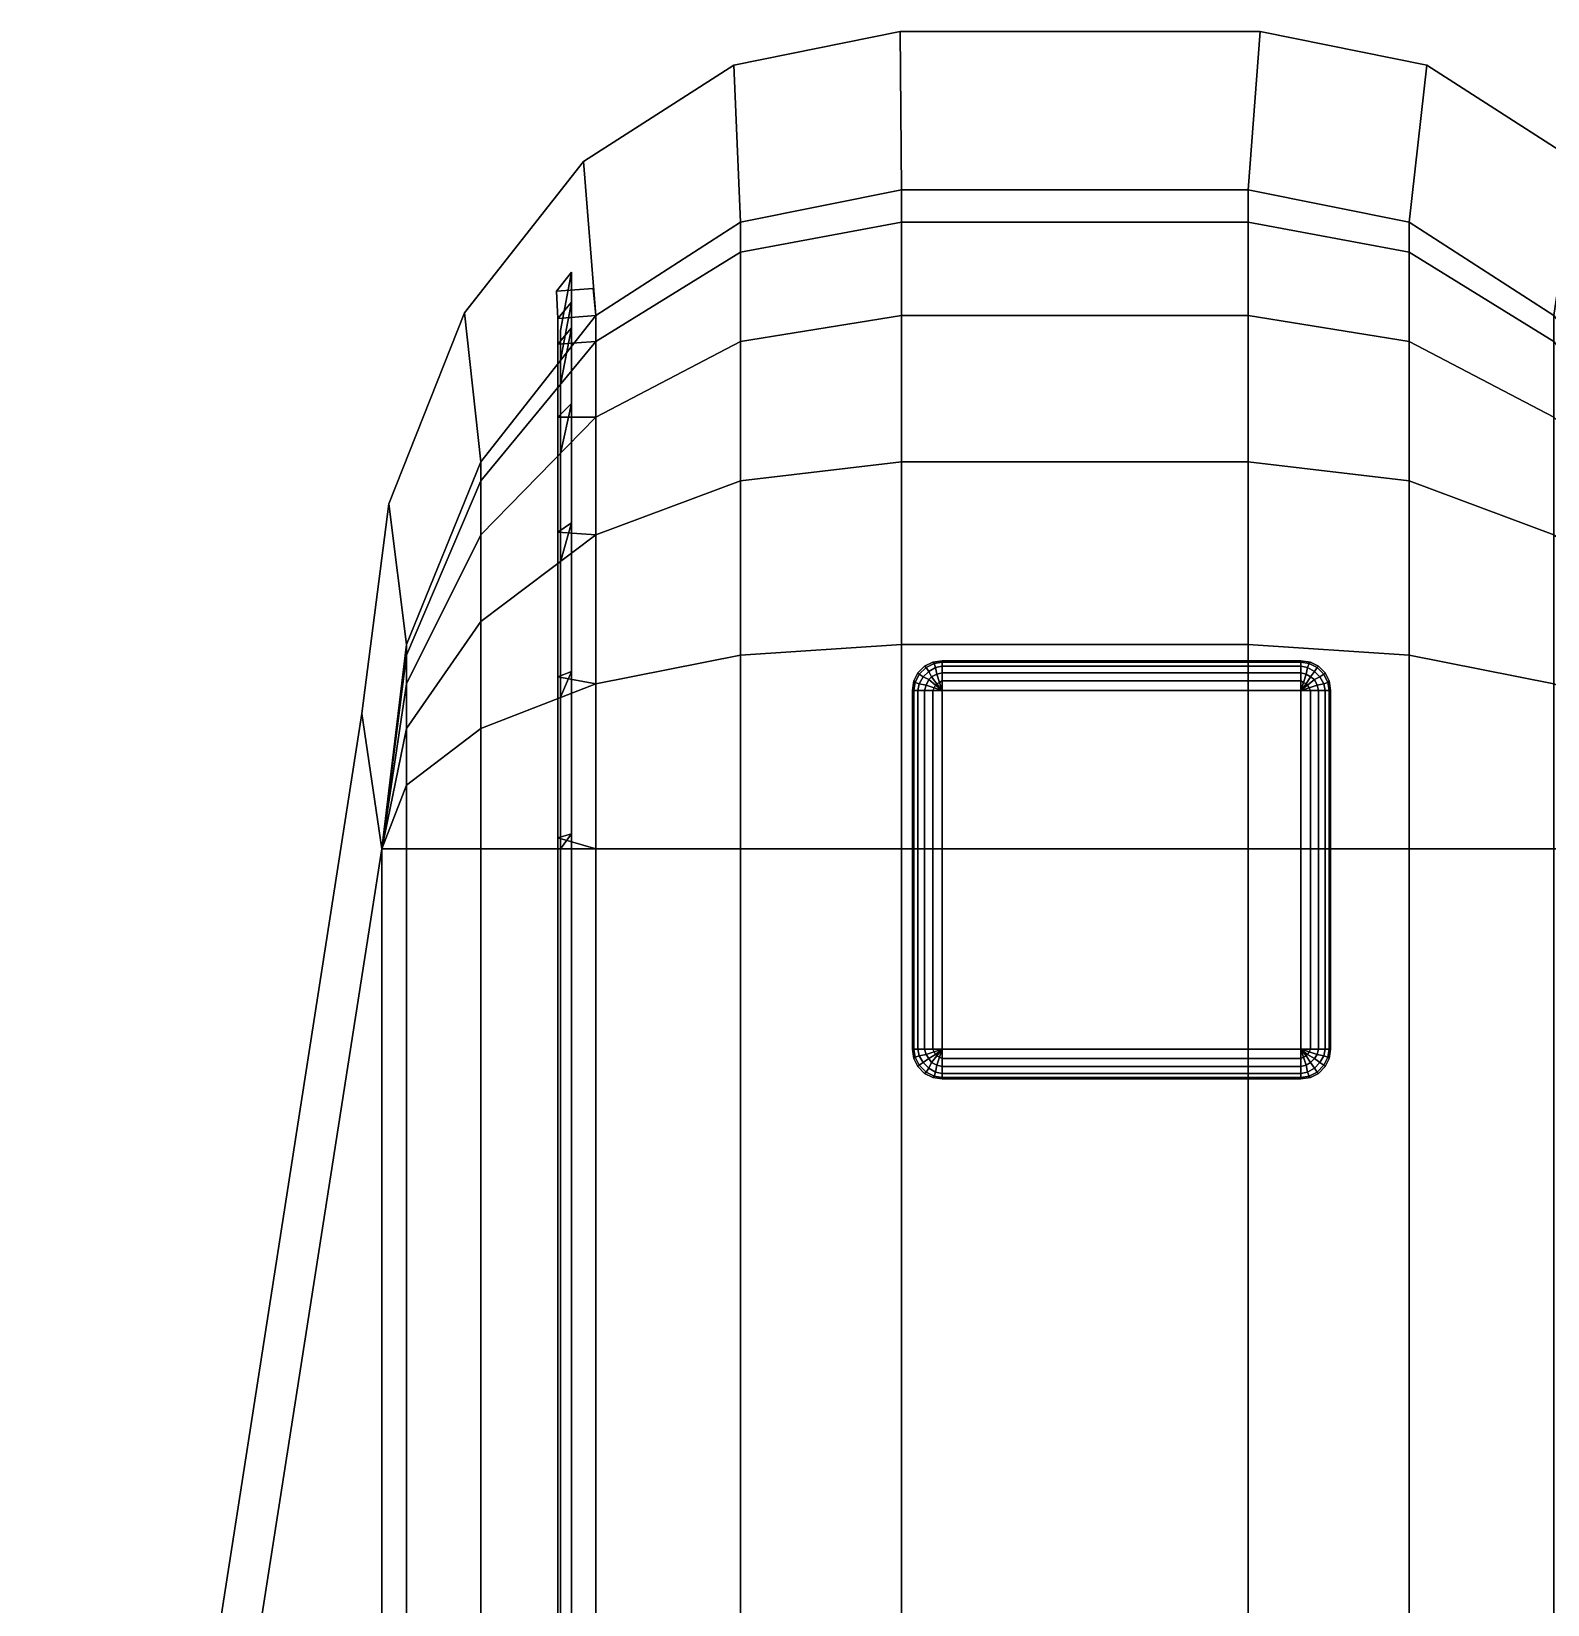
# Model space of a CAD drawing. Extents: x -0.69 to 1.09, y -0.36 to 0.36.
# Drawn here: x -0.6911 to -0.5791, y 0.215 to 0.3312 of the extents above; entities that cross this region are included whole.
import ezdxf

# ---------------------------------------------------------------- set-up
doc = ezdxf.new("R2010")
doc.units = 0
for name, color, linetype in [('CUBE.5', 39, 'CONTINUOUS'), ('CUBE_11', 250, 'CONTINUOUS'), ('CUBE_2', 39, 'CONTINUOUS')]:
    doc.layers.add(name, color=color, linetype=linetype)

msp = doc.modelspace()

# ---------------------------------------------------------------- meshes
at = {"layer": 'CUBE.5'}
mesh = msp.add_polyface(dxfattribs=at)
corners = [(-0.6494, -0.3202, 0.0832), (-0.6494, -0.3202, 0.4251), (-0.6494, -0.3182, 0.4298), (-0.6494, -0.3126, 0.4341), (-0.6494, -0.3039, 0.4375), (-0.6494, -0.2929, 0.4397), (-0.6494, -0.2808, 0.4404), (-0.6494, 0.2708, 0.4404), (-0.6494, 0.283, 0.4397), (-0.6494, 0.294, 0.4375), (-0.6494, 0.3027, 0.4341), (-0.6494, 0.3083, 0.4298), (-0.6494, 0.3102, 0.4251), (-0.6494, 0.3102, 0.0832), (-0.6494, 0.3083, 0.0784), (-0.6494, 0.3027, 0.0741), (-0.6494, 0.294, 0.0707), (-0.6494, 0.283, 0.0685), (-0.6494, 0.2708, 0.0678), (-0.6494, -0.2808, 0.0678), (-0.6494, -0.2929, 0.0685), (-0.6494, -0.3039, 0.0707), (-0.6494, -0.3126, 0.0741), (-0.6494, -0.3182, 0.0784), (-0.6579, -0.3094, 0.0832), (-0.6579, -0.3094, 0.4251), (-0.6579, -0.308, 0.4285), (-0.6579, -0.3039, 0.4316), (-0.6579, -0.2976, 0.4341), (-0.6579, -0.2896, 0.4357), (-0.6579, -0.2808, 0.4362), (-0.6579, 0.2708, 0.4362), (-0.6579, 0.2797, 0.4357), (-0.6579, 0.2876, 0.4341), (-0.6579, 0.294, 0.4316), (-0.6579, 0.298, 0.4285), (-0.6579, 0.2994, 0.4251), (-0.6579, 0.2994, 0.0832), (-0.6579, 0.298, 0.0797), (-0.6579, 0.294, 0.0766), (-0.6579, 0.2876, 0.0741), (-0.6579, 0.2797, 0.0725), (-0.6579, 0.2708, 0.072), (-0.6579, -0.2808, 0.072), (-0.6579, -0.2896, 0.0725), (-0.6579, -0.2976, 0.0741), (-0.6579, -0.3039, 0.0766), (-0.6579, -0.308, 0.0797), (-0.6494, 0.002, 0.4404), (-0.6494, 0.002, 0.0678), (-0.6579, 0.002, 0.4362), (-0.6579, 0.002, 0.072), (-0.6496, -0.3222, 0.2514), (-0.6496, 0.3122, 0.2514), (-0.6581, -0.3113, 0.2514), (-0.6581, 0.3014, 0.2514), (-0.652, -0.3168, 0.0832), (-0.652, -0.3168, 0.4251), (-0.652, -0.315, 0.4294), (-0.652, -0.3099, 0.4333), (-0.652, -0.302, 0.4365), (-0.652, -0.2919, 0.4384), (-0.652, -0.2808, 0.4391), (-0.652, 0.2708, 0.4391), (-0.652, 0.282, 0.4384), (-0.652, 0.292, 0.4365), (-0.652, 0.3, 0.4333), (-0.652, 0.3051, 0.4294), (-0.652, 0.3069, 0.4251), (-0.652, 0.3069, 0.0832), (-0.652, 0.3051, 0.0788), (-0.652, 0.3, 0.0749), (-0.652, 0.292, 0.0718), (-0.652, 0.282, 0.0698), (-0.652, 0.2708, 0.0691), (-0.652, -0.2808, 0.0691), (-0.652, -0.2919, 0.0698), (-0.652, -0.302, 0.0718), (-0.652, -0.3099, 0.0749), (-0.652, -0.315, 0.0788), (-0.652, 0.002, 0.4391), (-0.652, 0.002, 0.0691), (-0.652, -0.319, 0.2514), (-0.652, 0.3091, 0.2514), (-0.6522, -0.3199, 0.0827), (-0.6522, -0.3199, 0.4255), (-0.6522, -0.3181, 0.4302), (-0.6522, -0.3126, 0.4344), (-0.6522, -0.3041, 0.4377), (-0.6522, -0.2934, 0.4398), (-0.6522, -0.2815, 0.4405), (-0.6522, 0.2716, 0.4405), (-0.6522, 0.2835, 0.4398), (-0.6522, 0.2942, 0.4377), (-0.6522, 0.3027, 0.4344), (-0.6522, 0.3081, 0.4302), (-0.6522, 0.31, 0.4255), (-0.6522, 0.31, 0.0827), (-0.6522, 0.3081, 0.078), (-0.6522, 0.3027, 0.0739), (-0.6522, 0.2942, 0.0706), (-0.6522, 0.2835, 0.0684), (-0.6522, 0.2716, 0.0677), (-0.6522, -0.2815, 0.0677), (-0.6522, -0.2934, 0.0684), (-0.6522, -0.3041, 0.0706), (-0.6522, -0.3126, 0.0739), (-0.6522, -0.3181, 0.078), (-0.6522, 0.002, 0.4405), (-0.6522, 0.002, 0.0677), (-0.6523, -0.3219, 0.2514), (-0.6523, 0.312, 0.2514), (-0.6512, -0.3212, 0.0825), (-0.6512, -0.3212, 0.4257), (-0.6512, -0.3193, 0.4304), (-0.6512, -0.3136, 0.4347), (-0.6512, -0.3049, 0.4381), (-0.6512, -0.2938, 0.4403), (-0.6512, -0.2819, 0.441), (-0.6512, 0.2719, 0.441), (-0.6512, 0.2839, 0.4403), (-0.6512, 0.2949, 0.4381), (-0.6512, 0.3037, 0.4347), (-0.6512, 0.3093, 0.4304), (-0.6512, 0.3112, 0.4257), (-0.6512, 0.3112, 0.0825), (-0.6512, 0.3093, 0.0779), (-0.6512, 0.3037, 0.0736), (-0.6512, 0.2949, 0.0702), (-0.6512, 0.2839, 0.068), (-0.6512, 0.2719, 0.0672), (-0.6512, -0.2819, 0.0672), (-0.6512, -0.2938, 0.068), (-0.6512, -0.3049, 0.0702), (-0.6512, -0.3136, 0.0736), (-0.6512, -0.3193, 0.0779), (-0.6512, 0.002, 0.441), (-0.6512, 0.002, 0.0672), (-0.6512, -0.3234, 0.2514), (-0.6512, 0.3134, 0.2514)]
mesh.append_faces([[corners[k] for k in face] for face in [(86, 114, 115, 87), (87, 115, 116, 88), (88, 116, 117, 89), (89, 117, 118, 90), (136, 108, 90, 118), (91, 119, 120, 92), (92, 120, 121, 93), (93, 121, 122, 94), (138, 110, 84, 112), (123, 95, 94, 122), (95, 123, 124, 96), (125, 97, 111, 139), (126, 98, 97, 125), (98, 126, 127, 99), (128, 100, 99, 127), (100, 128, 129, 101), (130, 102, 101, 129), (137, 109, 102, 130), (103, 131, 132, 104), (114, 86, 85, 113), (133, 105, 104, 132), (134, 106, 105, 133), (135, 107, 106, 134), (112, 84, 107, 135), (119, 91, 108, 136), (131, 103, 109, 137), (113, 85, 110, 138), (111, 96, 124, 139), (2, 86, 87, 3), (59, 115, 114, 58), (3, 87, 88, 4), (60, 116, 115, 59), (4, 88, 89, 5), (61, 117, 116, 60), (5, 89, 90, 6), (62, 118, 117, 61), (80, 136, 118, 62), (6, 90, 108, 48), (7, 91, 92, 8), (64, 120, 119, 63), (8, 92, 93, 9), (65, 121, 120, 64), (9, 93, 94, 10), (66, 122, 121, 65), (82, 138, 112, 56), (0, 84, 110, 52), (67, 123, 122, 66), (10, 94, 95, 11), (11, 95, 96, 12), (68, 124, 123, 67), (69, 125, 139, 83), (53, 111, 97, 13), (70, 126, 125, 69), (13, 97, 98, 14), (14, 98, 99, 15), (71, 127, 126, 70), (72, 128, 127, 71), (15, 99, 100, 16), (16, 100, 101, 17), (73, 129, 128, 72), (74, 130, 129, 73), (17, 101, 102, 18), (81, 137, 130, 74), (18, 102, 109, 49), (19, 103, 104, 20), (76, 132, 131, 75), (58, 114, 113, 57), (1, 85, 86, 2), (77, 133, 132, 76), (20, 104, 105, 21), (78, 134, 133, 77), (21, 105, 106, 22), (79, 135, 134, 78), (22, 106, 107, 23), (56, 112, 135, 79), (23, 107, 84, 0), (63, 119, 136, 80), (48, 108, 91, 7), (75, 131, 137, 81), (49, 109, 103, 19), (57, 113, 138, 82), (52, 110, 85, 1), (83, 139, 124, 68), (12, 96, 111, 53)]])
at = {"layer": 'CUBE_11'}
mesh = msp.add_polyface(dxfattribs=at)
corners = [(-0.6245, 0.2825, -0.0081), (-0.6251, 0.2825, -0.0078), (-0.6251, 0.256, -0.0078), (-0.6245, 0.256, -0.0081), (-0.6256, 0.2825, -0.0072), (-0.6256, 0.256, -0.0072), (-0.6259, 0.2825, -0.0066), (-0.6259, 0.256, -0.0066), (-0.626, 0.2825, -0.0058), (-0.626, 0.256, -0.0058), (-0.626, 0.2825, 0.1802), (-0.626, 0.256, 0.1802), (-0.6259, 0.2825, 0.1809), (-0.6259, 0.256, 0.1809), (-0.6256, 0.2825, 0.1816), (-0.6256, 0.256, 0.1816), (-0.6251, 0.2825, 0.1821), (-0.6251, 0.256, 0.1821), (-0.6245, 0.2825, 0.1825), (-0.6245, 0.256, 0.1825), (-0.6245, 0.2846, -0.0058), (-0.6245, 0.2846, 0.1802), (-0.6251, 0.2843, 0.1802), (-0.6251, 0.2843, -0.0058), (-0.6246, 0.2835, -0.0078), (-0.6248, 0.2839, -0.0072), (-0.6252, 0.2835, -0.0072), (-0.6248, 0.2833, -0.0078), (-0.625, 0.2842, -0.0066), (-0.6255, 0.2837, -0.0066), (-0.6256, 0.2838, -0.0058), (-0.6256, 0.2838, 0.1802), (-0.625, 0.2842, 0.1809), (-0.6255, 0.2837, 0.1809), (-0.6248, 0.2839, 0.1816), (-0.6252, 0.2835, 0.1816), (-0.6246, 0.2835, 0.1821), (-0.6248, 0.2833, 0.1821), (-0.6255, 0.283, -0.0072), (-0.625, 0.2829, -0.0078), (-0.6258, 0.2831, -0.0066), (-0.6259, 0.2832, -0.0058), (-0.6259, 0.2832, 0.1802), (-0.6258, 0.2831, 0.1809), (-0.6255, 0.283, 0.1816), (-0.625, 0.2829, 0.1821), (-0.6244, 0.2827, -0.0081), (-0.6244, 0.2827, 0.1825)]
mesh.append_faces([[corners[k] for k in face] for face in [(0, 1, 2, 3), (1, 4, 5, 2), (4, 6, 7, 5), (6, 8, 9, 7), (8, 10, 11, 9), (10, 12, 13, 11), (12, 14, 15, 13), (14, 16, 17, 15), (16, 18, 19, 17), (20, 21, 22, 23), (24, 25, 26, 27), (25, 28, 29, 26), (28, 23, 30, 29), (23, 22, 31, 30), (22, 32, 33, 31), (32, 34, 35, 33), (34, 36, 37, 35), (27, 26, 38, 39), (26, 29, 40, 38), (29, 30, 41, 40), (30, 31, 42, 41), (31, 33, 43, 42), (33, 35, 44, 43), (35, 37, 45, 44), (46, 39, 1, 0), (39, 38, 4, 1), (38, 40, 6, 4), (40, 41, 8, 6), (41, 42, 10, 8), (42, 43, 12, 10), (43, 44, 14, 12), (44, 45, 16, 14), (45, 47, 18, 16)]])
mesh = msp.add_polyface(dxfattribs=at)
corners = [(-0.6238, 0.2825, -0.0082), (-0.6245, 0.2825, -0.0081), (-0.6245, 0.256, -0.0081), (-0.6238, 0.256, -0.0082), (-0.6245, 0.2825, 0.1825), (-0.6238, 0.2825, 0.1826), (-0.6238, 0.256, 0.1826), (-0.6245, 0.256, 0.1825), (-0.5973, 0.2825, -0.0082), (-0.5973, 0.2832, -0.0081), (-0.6238, 0.2832, -0.0081), (-0.624, 0.2831, -0.0081), (-0.6238, 0.2838, -0.0078), (-0.6242, 0.2837, -0.0078), (-0.6238, 0.2843, -0.0072), (-0.6243, 0.2842, -0.0072), (-0.6238, 0.2846, -0.0066), (-0.6244, 0.2845, -0.0066), (-0.6238, 0.2847, -0.0058), (-0.6245, 0.2846, -0.0058), (-0.6238, 0.2847, 0.1802), (-0.6245, 0.2846, 0.1802), (-0.6238, 0.2846, 0.1809), (-0.6244, 0.2845, 0.1809), (-0.6238, 0.2843, 0.1816), (-0.6243, 0.2842, 0.1816), (-0.6238, 0.2838, 0.1821), (-0.6242, 0.2837, 0.1821), (-0.6238, 0.2832, 0.1825), (-0.624, 0.2831, 0.1825), (-0.6242, 0.283, -0.0081), (-0.6246, 0.2835, -0.0078), (-0.6248, 0.2839, -0.0072), (-0.625, 0.2842, -0.0066), (-0.6251, 0.2843, -0.0058), (-0.625, 0.2842, 0.1809), (-0.6251, 0.2843, 0.1802), (-0.6248, 0.2839, 0.1816), (-0.6246, 0.2835, 0.1821), (-0.6242, 0.283, 0.1825), (-0.6243, 0.2829, -0.0081), (-0.6248, 0.2833, -0.0078), (-0.6243, 0.2829, 0.1825), (-0.6248, 0.2833, 0.1821), (-0.6244, 0.2827, -0.0081), (-0.625, 0.2829, -0.0078), (-0.6244, 0.2827, 0.1825), (-0.625, 0.2829, 0.1821)]
mesh.append_faces([[corners[k] for k in face] for face in [(0, 1, 2, 3), (4, 5, 6, 7), (8, 9, 10, 0), (0, 10, 11, 11), (10, 12, 13, 11), (12, 14, 15, 13), (14, 16, 17, 15), (16, 18, 19, 17), (18, 20, 21, 19), (20, 22, 23, 21), (22, 24, 25, 23), (24, 26, 27, 25), (26, 28, 29, 27), (28, 5, 29, 29), (0, 11, 30, 30), (11, 13, 31, 30), (13, 15, 32, 31), (15, 17, 33, 32), (17, 19, 34, 33), (21, 23, 35, 36), (23, 25, 37, 35), (25, 27, 38, 37), (27, 29, 39, 38), (29, 5, 39, 39), (0, 30, 40, 40), (30, 31, 41, 40), (38, 39, 42, 43), (39, 5, 42, 42), (0, 40, 44, 44), (40, 41, 45, 44), (43, 42, 46, 47), (42, 5, 46, 46), (0, 44, 1, 1), (46, 5, 4, 4)]])
mesh = msp.add_polyface(dxfattribs=at)
corners = [(-0.5953, 0.2831, -0.0066), (-0.5952, 0.2832, -0.0058), (-0.5955, 0.2838, -0.0058), (-0.5956, 0.2837, -0.0066), (-0.5952, 0.2832, 0.1802), (-0.5955, 0.2838, 0.1802), (-0.5953, 0.2831, 0.1809), (-0.5956, 0.2837, 0.1809), (-0.5963, 0.2833, -0.0078), (-0.5959, 0.2835, -0.0072), (-0.5963, 0.2839, -0.0072), (-0.5966, 0.2835, -0.0078), (-0.5961, 0.2842, -0.0066), (-0.596, 0.2843, -0.0058), (-0.596, 0.2843, 0.1802), (-0.5961, 0.2842, 0.1809), (-0.5959, 0.2835, 0.1816), (-0.5963, 0.2839, 0.1816), (-0.5963, 0.2833, 0.1821), (-0.5966, 0.2835, 0.1821), (-0.5968, 0.2842, -0.0072), (-0.5969, 0.2837, -0.0078), (-0.5967, 0.2845, -0.0066), (-0.5966, 0.2846, -0.0058), (-0.5966, 0.2846, 0.1802), (-0.5967, 0.2845, 0.1809), (-0.5968, 0.2842, 0.1816), (-0.5969, 0.2837, 0.1821), (-0.5973, 0.2843, -0.0072), (-0.5973, 0.2838, -0.0078), (-0.5973, 0.2846, -0.0066), (-0.5973, 0.2847, -0.0058), (-0.5973, 0.2847, 0.1802), (-0.5973, 0.2846, 0.1809), (-0.5973, 0.2843, 0.1816), (-0.5973, 0.2838, 0.1821), (-0.5971, 0.2831, 0.1825), (-0.5973, 0.2832, 0.1825), (-0.5973, 0.2832, -0.0081), (-0.6238, 0.2838, -0.0078), (-0.6238, 0.2832, -0.0081), (-0.6238, 0.2843, -0.0072), (-0.6238, 0.2846, -0.0066), (-0.6238, 0.2847, -0.0058), (-0.6238, 0.2847, 0.1802), (-0.6238, 0.2846, 0.1809), (-0.6238, 0.2843, 0.1816), (-0.6238, 0.2838, 0.1821), (-0.6238, 0.2832, 0.1825)]
mesh.append_faces([[corners[k] for k in face] for face in [(0, 1, 2, 3), (1, 4, 5, 2), (4, 6, 7, 5), (8, 9, 10, 11), (9, 3, 12, 10), (3, 2, 13, 12), (2, 5, 14, 13), (5, 7, 15, 14), (7, 16, 17, 15), (16, 18, 19, 17), (11, 10, 20, 21), (10, 12, 22, 20), (12, 13, 23, 22), (13, 14, 24, 23), (14, 15, 25, 24), (15, 17, 26, 25), (17, 19, 27, 26), (21, 20, 28, 29), (20, 22, 30, 28), (22, 23, 31, 30), (23, 24, 32, 31), (24, 25, 33, 32), (25, 26, 34, 33), (26, 27, 35, 34), (27, 36, 37, 35), (38, 29, 39, 40), (29, 28, 41, 39), (28, 30, 42, 41), (30, 31, 43, 42), (31, 32, 44, 43), (32, 33, 45, 44), (33, 34, 46, 45), (34, 35, 47, 46), (35, 37, 48, 47)]])
mesh = msp.add_polyface(dxfattribs=at)
corners = [(-0.5973, 0.2825, -0.0082), (-0.5966, 0.2825, -0.0081), (-0.5967, 0.2827, -0.0081), (-0.596, 0.2825, -0.0078), (-0.5961, 0.2829, -0.0078), (-0.5955, 0.2825, -0.0072), (-0.5956, 0.283, -0.0072), (-0.5952, 0.2825, -0.0066), (-0.5953, 0.2831, -0.0066), (-0.5951, 0.2825, -0.0058), (-0.5952, 0.2832, -0.0058), (-0.5951, 0.2825, 0.1802), (-0.5952, 0.2832, 0.1802), (-0.5952, 0.2825, 0.1809), (-0.5953, 0.2831, 0.1809), (-0.5955, 0.2825, 0.1816), (-0.5956, 0.283, 0.1816), (-0.596, 0.2825, 0.1821), (-0.5961, 0.2829, 0.1821), (-0.5966, 0.2825, 0.1825), (-0.5967, 0.2827, 0.1825), (-0.5973, 0.2825, 0.1826), (-0.5968, 0.2829, -0.0081), (-0.5963, 0.2833, -0.0078), (-0.5959, 0.2835, -0.0072), (-0.5956, 0.2837, -0.0066), (-0.5959, 0.2835, 0.1816), (-0.5956, 0.2837, 0.1809), (-0.5963, 0.2833, 0.1821), (-0.5968, 0.2829, 0.1825), (-0.5969, 0.283, -0.0081), (-0.5966, 0.2835, -0.0078), (-0.5969, 0.283, 0.1825), (-0.5966, 0.2835, 0.1821), (-0.5971, 0.2831, -0.0081), (-0.5969, 0.2837, -0.0078), (-0.5971, 0.2831, 0.1825), (-0.5969, 0.2837, 0.1821), (-0.5973, 0.2832, -0.0081), (-0.5973, 0.2838, -0.0078), (-0.5973, 0.2832, 0.1825), (-0.6238, 0.2825, 0.1826), (-0.6238, 0.2832, 0.1825), (-0.5973, 0.256, 0.1826), (-0.6238, 0.256, 0.1826), (-0.6238, 0.2825, -0.0082), (-0.6238, 0.256, -0.0082), (-0.5973, 0.256, -0.0082)]
mesh.append_faces([[corners[k] for k in face] for face in [(0, 1, 2, 2), (1, 3, 4, 2), (3, 5, 6, 4), (5, 7, 8, 6), (7, 9, 10, 8), (9, 11, 12, 10), (11, 13, 14, 12), (13, 15, 16, 14), (15, 17, 18, 16), (17, 19, 20, 18), (19, 21, 20, 20), (0, 2, 22, 22), (2, 4, 23, 22), (4, 6, 24, 23), (6, 8, 25, 24), (14, 16, 26, 27), (16, 18, 28, 26), (18, 20, 29, 28), (20, 21, 29, 29), (0, 22, 30, 30), (22, 23, 31, 30), (28, 29, 32, 33), (29, 21, 32, 32), (0, 30, 34, 34), (30, 31, 35, 34), (33, 32, 36, 37), (32, 21, 36, 36), (0, 34, 38, 38), (34, 35, 39, 38), (36, 21, 40, 40), (40, 21, 41, 42), (41, 21, 43, 44), (45, 46, 47, 0)]])
mesh = msp.add_polyface(dxfattribs=at)
corners = [(-0.5973, 0.256, -0.0082), (-0.5973, 0.2553, -0.0081), (-0.5971, 0.2554, -0.0081), (-0.5973, 0.2553, 0.1825), (-0.5973, 0.256, 0.1826), (-0.5971, 0.2554, 0.1825), (-0.5969, 0.2555, -0.0081), (-0.5969, 0.2555, 0.1825), (-0.5968, 0.2556, -0.0081), (-0.5968, 0.2556, 0.1825), (-0.5967, 0.2558, -0.0081), (-0.5963, 0.2553, -0.0078), (-0.5961, 0.2556, -0.0078), (-0.5959, 0.255, 0.1816), (-0.5963, 0.2553, 0.1821), (-0.5961, 0.2556, 0.1821), (-0.5956, 0.2555, 0.1816), (-0.5967, 0.2558, 0.1825), (-0.5966, 0.256, -0.0081), (-0.596, 0.256, -0.0078), (-0.5956, 0.2555, -0.0072), (-0.5955, 0.256, -0.0072), (-0.5953, 0.2554, -0.0066), (-0.5952, 0.256, -0.0066), (-0.5952, 0.2553, -0.0058), (-0.5951, 0.256, -0.0058), (-0.5952, 0.2553, 0.1802), (-0.5951, 0.256, 0.1802), (-0.5953, 0.2554, 0.1809), (-0.5952, 0.256, 0.1809), (-0.5955, 0.256, 0.1816), (-0.596, 0.256, 0.1821), (-0.5966, 0.256, 0.1825), (-0.5966, 0.2825, -0.0081), (-0.5973, 0.2825, -0.0082), (-0.596, 0.2825, -0.0078), (-0.5955, 0.2825, -0.0072), (-0.5952, 0.2825, -0.0066), (-0.5951, 0.2825, -0.0058), (-0.5951, 0.2825, 0.1802), (-0.5952, 0.2825, 0.1809), (-0.5955, 0.2825, 0.1816), (-0.596, 0.2825, 0.1821), (-0.5966, 0.2825, 0.1825), (-0.5973, 0.2825, 0.1826)]
mesh.append_faces([[corners[k] for k in face] for face in [(0, 1, 2, 2), (3, 4, 5, 5), (0, 2, 6, 6), (5, 4, 7, 7), (0, 6, 8, 8), (7, 4, 9, 9), (0, 8, 10, 10), (8, 11, 12, 10), (13, 14, 15, 16), (14, 9, 17, 15), (9, 4, 17, 17), (0, 10, 18, 18), (10, 12, 19, 18), (12, 20, 21, 19), (20, 22, 23, 21), (22, 24, 25, 23), (24, 26, 27, 25), (26, 28, 29, 27), (28, 16, 30, 29), (16, 15, 31, 30), (15, 17, 32, 31), (17, 4, 32, 32), (0, 18, 33, 34), (18, 19, 35, 33), (19, 21, 36, 35), (21, 23, 37, 36), (23, 25, 38, 37), (25, 27, 39, 38), (27, 29, 40, 39), (29, 30, 41, 40), (30, 31, 42, 41), (31, 32, 43, 42), (32, 4, 44, 43)]])
mesh = msp.add_polyface(dxfattribs=at)
corners = [(-0.6245, 0.256, -0.0081), (-0.6251, 0.256, -0.0078), (-0.625, 0.2556, -0.0078), (-0.6244, 0.2558, -0.0081), (-0.6256, 0.256, -0.0072), (-0.6255, 0.2555, -0.0072), (-0.6259, 0.256, -0.0066), (-0.6258, 0.2554, -0.0066), (-0.626, 0.256, -0.0058), (-0.6259, 0.2553, -0.0058), (-0.626, 0.256, 0.1802), (-0.6259, 0.2553, 0.1802), (-0.6259, 0.256, 0.1809), (-0.6258, 0.2554, 0.1809), (-0.6256, 0.256, 0.1816), (-0.6255, 0.2555, 0.1816), (-0.6251, 0.256, 0.1821), (-0.625, 0.2556, 0.1821), (-0.6245, 0.256, 0.1825), (-0.6244, 0.2558, 0.1825), (-0.6248, 0.2553, -0.0078), (-0.6243, 0.2556, -0.0081), (-0.6252, 0.255, -0.0072), (-0.6255, 0.2548, -0.0066), (-0.6256, 0.2547, -0.0058), (-0.6256, 0.2547, 0.1802), (-0.6255, 0.2548, 0.1809), (-0.6252, 0.255, 0.1816), (-0.6248, 0.2553, 0.1821), (-0.6243, 0.2556, 0.1825), (-0.6246, 0.255, -0.0078), (-0.6242, 0.2555, -0.0081), (-0.6248, 0.2546, -0.0072), (-0.625, 0.2543, -0.0066), (-0.6251, 0.2542, -0.0058), (-0.6251, 0.2542, 0.1802), (-0.625, 0.2543, 0.1809), (-0.6248, 0.2546, 0.1816), (-0.6246, 0.255, 0.1821), (-0.6242, 0.2555, 0.1825), (-0.6243, 0.2543, -0.0072), (-0.6242, 0.2548, -0.0078), (-0.6244, 0.254, -0.0066), (-0.6245, 0.2539, -0.0058), (-0.6245, 0.2539, 0.1802), (-0.6244, 0.254, 0.1809), (-0.6243, 0.2543, 0.1816)]
mesh.append_faces([[corners[k] for k in face] for face in [(0, 1, 2, 3), (1, 4, 5, 2), (4, 6, 7, 5), (6, 8, 9, 7), (8, 10, 11, 9), (10, 12, 13, 11), (12, 14, 15, 13), (14, 16, 17, 15), (16, 18, 19, 17), (3, 2, 20, 21), (2, 5, 22, 20), (5, 7, 23, 22), (7, 9, 24, 23), (9, 11, 25, 24), (11, 13, 26, 25), (13, 15, 27, 26), (15, 17, 28, 27), (17, 19, 29, 28), (21, 20, 30, 31), (20, 22, 32, 30), (22, 23, 33, 32), (23, 24, 34, 33), (24, 25, 35, 34), (25, 26, 36, 35), (26, 27, 37, 36), (27, 28, 38, 37), (28, 29, 39, 38), (30, 32, 40, 41), (32, 33, 42, 40), (33, 34, 43, 42), (34, 35, 44, 43), (35, 36, 45, 44), (36, 37, 46, 45)]])
mesh = msp.add_polyface(dxfattribs=at)
corners = [(-0.6238, 0.256, -0.0082), (-0.6245, 0.256, -0.0081), (-0.6244, 0.2558, -0.0081), (-0.6245, 0.256, 0.1825), (-0.6238, 0.256, 0.1826), (-0.6244, 0.2558, 0.1825), (-0.6243, 0.2556, -0.0081), (-0.6243, 0.2556, 0.1825), (-0.6242, 0.2555, -0.0081), (-0.6242, 0.2555, 0.1825), (-0.624, 0.2554, -0.0081), (-0.6246, 0.255, -0.0078), (-0.6242, 0.2548, -0.0078), (-0.6248, 0.2546, 0.1816), (-0.6246, 0.255, 0.1821), (-0.6242, 0.2548, 0.1821), (-0.6243, 0.2543, 0.1816), (-0.624, 0.2554, 0.1825), (-0.6238, 0.2553, -0.0081), (-0.6238, 0.2547, -0.0078), (-0.6243, 0.2543, -0.0072), (-0.6238, 0.2542, -0.0072), (-0.6244, 0.254, -0.0066), (-0.6238, 0.2539, -0.0066), (-0.6245, 0.2539, -0.0058), (-0.6238, 0.2538, -0.0058), (-0.6245, 0.2539, 0.1802), (-0.6238, 0.2538, 0.1802), (-0.6244, 0.254, 0.1809), (-0.6238, 0.2539, 0.1809), (-0.6238, 0.2542, 0.1816), (-0.6238, 0.2547, 0.1821), (-0.6238, 0.2553, 0.1825), (-0.5973, 0.2553, -0.0081), (-0.5973, 0.256, -0.0082), (-0.5973, 0.2547, -0.0078), (-0.5973, 0.2542, -0.0072), (-0.5973, 0.2539, -0.0066), (-0.5973, 0.2538, -0.0058), (-0.5973, 0.2538, 0.1802), (-0.5973, 0.2539, 0.1809), (-0.5973, 0.2542, 0.1816), (-0.5973, 0.2547, 0.1821), (-0.5973, 0.2553, 0.1825), (-0.5973, 0.256, 0.1826)]
mesh.append_faces([[corners[k] for k in face] for face in [(0, 1, 2, 2), (3, 4, 5, 5), (0, 2, 6, 6), (5, 4, 7, 7), (0, 6, 8, 8), (7, 4, 9, 9), (0, 8, 10, 10), (8, 11, 12, 10), (13, 14, 15, 16), (14, 9, 17, 15), (9, 4, 17, 17), (0, 10, 18, 18), (10, 12, 19, 18), (12, 20, 21, 19), (20, 22, 23, 21), (22, 24, 25, 23), (24, 26, 27, 25), (26, 28, 29, 27), (28, 16, 30, 29), (16, 15, 31, 30), (15, 17, 32, 31), (17, 4, 32, 32), (0, 18, 33, 34), (18, 19, 35, 33), (19, 21, 36, 35), (21, 23, 37, 36), (23, 25, 38, 37), (25, 27, 39, 38), (27, 29, 40, 39), (29, 30, 41, 40), (30, 31, 42, 41), (31, 32, 43, 42), (32, 4, 44, 43)]])
mesh = msp.add_polyface(dxfattribs=at)
corners = [(-0.5973, 0.2553, -0.0081), (-0.5973, 0.2547, -0.0078), (-0.5969, 0.2548, -0.0078), (-0.5971, 0.2554, -0.0081), (-0.5973, 0.2542, -0.0072), (-0.5968, 0.2543, -0.0072), (-0.5973, 0.2539, -0.0066), (-0.5967, 0.254, -0.0066), (-0.5973, 0.2538, -0.0058), (-0.5966, 0.2539, -0.0058), (-0.5973, 0.2538, 0.1802), (-0.5966, 0.2539, 0.1802), (-0.5973, 0.2539, 0.1809), (-0.5967, 0.254, 0.1809), (-0.5973, 0.2542, 0.1816), (-0.5968, 0.2543, 0.1816), (-0.5973, 0.2547, 0.1821), (-0.5969, 0.2548, 0.1821), (-0.5973, 0.2553, 0.1825), (-0.5971, 0.2554, 0.1825), (-0.5966, 0.255, -0.0078), (-0.5969, 0.2555, -0.0081), (-0.5963, 0.2546, -0.0072), (-0.5961, 0.2543, -0.0066), (-0.596, 0.2542, -0.0058), (-0.596, 0.2542, 0.1802), (-0.5961, 0.2543, 0.1809), (-0.5963, 0.2546, 0.1816), (-0.5966, 0.255, 0.1821), (-0.5969, 0.2555, 0.1825), (-0.5963, 0.2553, -0.0078), (-0.5968, 0.2556, -0.0081), (-0.5959, 0.255, -0.0072), (-0.5956, 0.2548, -0.0066), (-0.5955, 0.2547, -0.0058), (-0.5955, 0.2547, 0.1802), (-0.5956, 0.2548, 0.1809), (-0.5959, 0.255, 0.1816), (-0.5963, 0.2553, 0.1821), (-0.5968, 0.2556, 0.1825), (-0.5956, 0.2555, -0.0072), (-0.5961, 0.2556, -0.0078), (-0.5953, 0.2554, -0.0066), (-0.5952, 0.2553, -0.0058), (-0.5952, 0.2553, 0.1802), (-0.5953, 0.2554, 0.1809), (-0.5956, 0.2555, 0.1816)]
mesh.append_faces([[corners[k] for k in face] for face in [(0, 1, 2, 3), (1, 4, 5, 2), (4, 6, 7, 5), (6, 8, 9, 7), (8, 10, 11, 9), (10, 12, 13, 11), (12, 14, 15, 13), (14, 16, 17, 15), (16, 18, 19, 17), (3, 2, 20, 21), (2, 5, 22, 20), (5, 7, 23, 22), (7, 9, 24, 23), (9, 11, 25, 24), (11, 13, 26, 25), (13, 15, 27, 26), (15, 17, 28, 27), (17, 19, 29, 28), (21, 20, 30, 31), (20, 22, 32, 30), (22, 23, 33, 32), (23, 24, 34, 33), (24, 25, 35, 34), (25, 26, 36, 35), (26, 27, 37, 36), (27, 28, 38, 37), (28, 29, 39, 38), (30, 32, 40, 41), (32, 33, 42, 40), (33, 34, 43, 42), (34, 35, 44, 43), (35, 36, 45, 44), (36, 37, 46, 45)]])
at = {"layer": 'CUBE_2'}
mesh = msp.add_polyface(dxfattribs=at)
corners = [(-0.6012, 0.2859, 0.4431), (-0.6268, 0.2859, 0.4431), (-0.6268, 0.2994, 0.4404), (-0.6012, 0.2994, 0.4404), (-0.6387, 0.2851, 0.4423), (-0.6387, 0.298, 0.4397), (-0.6494, 0.283, 0.4397), (-0.6494, 0.294, 0.4375), (-0.6579, 0.2797, 0.4357), (-0.6579, 0.2876, 0.4341), (-0.6268, 0.3102, 0.4362), (-0.6012, 0.3102, 0.4362), (-0.6387, 0.3083, 0.4357), (-0.6494, 0.3027, 0.4341), (-0.6579, 0.294, 0.4316), (-0.6634, 0.2797, 0.4298), (-0.6634, 0.283, 0.4285), (-0.6268, 0.3171, 0.4309), (-0.6012, 0.3171, 0.4309), (-0.6387, 0.3149, 0.4307), (-0.6494, 0.3083, 0.4298), (-0.6579, 0.298, 0.4285), (-0.6634, 0.2851, 0.4269), (-0.6268, 0.3195, 0.4251), (-0.6012, 0.3195, 0.4251), (-0.6387, 0.3171, 0.4251), (-0.6494, 0.3102, 0.4251), (-0.6579, 0.2994, 0.4251), (-0.6634, 0.2859, 0.4251), (-0.6392, 0.3287, 0.2514), (-0.6387, 0.3171, 0.0832), (-0.6268, 0.3195, 0.0832), (-0.6269, 0.3312, 0.2514), (-0.6503, 0.3216, 0.2514), (-0.6494, 0.3102, 0.0832), (-0.6591, 0.3104, 0.2514), (-0.6579, 0.2994, 0.0832), (-0.6647, 0.2963, 0.2514), (-0.6634, 0.2859, 0.0832), (-0.6387, 0.3149, 0.0776), (-0.6268, 0.3171, 0.0773), (-0.6494, 0.3083, 0.0784), (-0.6579, 0.298, 0.0797), (-0.6634, 0.2851, 0.0813), (-0.6387, 0.3083, 0.0725), (-0.6268, 0.3102, 0.072), (-0.6494, 0.3027, 0.0741), (-0.6579, 0.294, 0.0766), (-0.6634, 0.283, 0.0797), (-0.6387, 0.298, 0.0685), (-0.6268, 0.2994, 0.0678), (-0.6494, 0.294, 0.0707), (-0.6579, 0.2876, 0.0741), (-0.6634, 0.2797, 0.0784), (-0.6387, 0.2851, 0.066), (-0.6268, 0.2859, 0.0651), (-0.6494, 0.283, 0.0685)]
mesh.append_faces([[corners[k] for k in face] for face in [(0, 1, 2, 3), (1, 4, 5, 2), (4, 6, 7, 5), (6, 8, 9, 7), (3, 2, 10, 11), (2, 5, 12, 10), (5, 7, 13, 12), (7, 9, 14, 13), (9, 15, 16, 14), (11, 10, 17, 18), (10, 12, 19, 17), (12, 13, 20, 19), (13, 14, 21, 20), (14, 16, 22, 21), (18, 17, 23, 24), (17, 19, 25, 23), (19, 20, 26, 25), (20, 21, 27, 26), (21, 22, 28, 27), (29, 30, 31, 32), (33, 34, 30, 29), (35, 36, 34, 33), (37, 38, 36, 35), (31, 30, 39, 40), (30, 34, 41, 39), (34, 36, 42, 41), (36, 38, 43, 42), (40, 39, 44, 45), (39, 41, 46, 44), (41, 42, 47, 46), (42, 43, 48, 47), (45, 44, 49, 50), (44, 46, 51, 49), (46, 47, 52, 51), (47, 48, 53, 52), (50, 49, 54, 55), (49, 51, 56, 54), (32, 23, 25, 29), (29, 25, 26, 33), (33, 26, 27, 35), (35, 27, 28, 37)]])
mesh = msp.add_polyface(dxfattribs=at)
corners = [(-0.5786, 0.283, 0.4397), (-0.5893, 0.2851, 0.4423), (-0.5893, 0.298, 0.4397), (-0.5786, 0.294, 0.4375), (-0.6012, 0.2859, 0.4431), (-0.6012, 0.2994, 0.4404), (-0.5701, 0.2876, 0.4341), (-0.5786, 0.3027, 0.4341), (-0.5701, 0.294, 0.4316), (-0.5893, 0.3083, 0.4357), (-0.6012, 0.3102, 0.4362), (-0.5646, 0.283, 0.4285), (-0.5701, 0.298, 0.4285), (-0.5646, 0.2851, 0.4269), (-0.5786, 0.3083, 0.4298), (-0.5893, 0.3149, 0.4307), (-0.6012, 0.3171, 0.4309), (-0.5701, 0.2994, 0.4251), (-0.5646, 0.2859, 0.4251), (-0.5786, 0.3102, 0.4251), (-0.5893, 0.3171, 0.4251), (-0.6012, 0.3195, 0.4251), (-0.5681, 0.3104, 0.2514), (-0.5624, 0.2963, 0.2514), (-0.5769, 0.3216, 0.2514), (-0.588, 0.3287, 0.2514), (-0.5893, 0.3171, 0.0832), (-0.5786, 0.3102, 0.0832), (-0.6003, 0.3312, 0.2514), (-0.6012, 0.3195, 0.0832), (-0.6269, 0.3312, 0.2514), (-0.6268, 0.3195, 0.0832), (-0.5646, 0.2859, 0.0832), (-0.5701, 0.2994, 0.0832), (-0.5701, 0.298, 0.0797), (-0.5646, 0.2851, 0.0813), (-0.5786, 0.3083, 0.0784), (-0.5893, 0.3149, 0.0776), (-0.6012, 0.3171, 0.0773), (-0.6268, 0.3171, 0.0773), (-0.5701, 0.294, 0.0766), (-0.5646, 0.283, 0.0797), (-0.5786, 0.3027, 0.0741), (-0.5893, 0.3083, 0.0725), (-0.6012, 0.3102, 0.072), (-0.6268, 0.3102, 0.072), (-0.5701, 0.2876, 0.0741), (-0.5646, 0.2797, 0.0784), (-0.5786, 0.294, 0.0707), (-0.5893, 0.298, 0.0685), (-0.6012, 0.2994, 0.0678), (-0.6268, 0.2994, 0.0678), (-0.5786, 0.283, 0.0685), (-0.5701, 0.2797, 0.0725), (-0.5893, 0.2851, 0.066), (-0.6012, 0.2859, 0.0651), (-0.6268, 0.2859, 0.0651), (-0.6268, 0.3195, 0.4251)]
mesh.append_faces([[corners[k] for k in face] for face in [(0, 1, 2, 3), (1, 4, 5, 2), (6, 3, 7, 8), (3, 2, 9, 7), (2, 5, 10, 9), (11, 8, 12, 13), (8, 7, 14, 12), (7, 9, 15, 14), (9, 10, 16, 15), (13, 12, 17, 18), (12, 14, 19, 17), (14, 15, 20, 19), (15, 16, 21, 20), (18, 17, 22, 23), (17, 19, 24, 22), (25, 26, 27, 24), (28, 29, 26, 25), (30, 31, 29, 28), (32, 33, 34, 35), (33, 27, 36, 34), (27, 26, 37, 36), (26, 29, 38, 37), (29, 31, 39, 38), (35, 34, 40, 41), (34, 36, 42, 40), (36, 37, 43, 42), (37, 38, 44, 43), (38, 39, 45, 44), (41, 40, 46, 47), (40, 42, 48, 46), (42, 43, 49, 48), (43, 44, 50, 49), (44, 45, 51, 50), (46, 48, 52, 53), (48, 49, 54, 52), (49, 50, 55, 54), (50, 51, 56, 55), (22, 33, 32, 23), (24, 27, 33, 22), (24, 19, 20, 25), (25, 20, 21, 28), (28, 21, 57, 30)]])
mesh = msp.add_polyface(dxfattribs=at)
corners = [(-0.5701, 0.2708, 0.4362), (-0.5786, 0.2708, 0.4404), (-0.5786, 0.283, 0.4397), (-0.5701, 0.2797, 0.4357), (-0.5893, 0.2708, 0.4431), (-0.5893, 0.2851, 0.4423), (-0.6012, 0.2708, 0.4441), (-0.6012, 0.2859, 0.4431), (-0.6268, 0.2708, 0.4441), (-0.6268, 0.2859, 0.4431), (-0.6387, 0.2708, 0.4431), (-0.6387, 0.2851, 0.4423), (-0.6494, 0.2708, 0.4404), (-0.6494, 0.283, 0.4397), (-0.6579, 0.2708, 0.4362), (-0.6579, 0.2797, 0.4357), (-0.5627, 0.2708, 0.4251), (-0.5646, 0.2755, 0.4307), (-0.5646, 0.2797, 0.4298), (-0.5701, 0.2876, 0.4341), (-0.5786, 0.294, 0.4375), (-0.6634, 0.2755, 0.4307), (-0.6634, 0.2797, 0.4298), (-0.6579, 0.2876, 0.4341), (-0.6652, 0.2708, 0.4251), (-0.5646, 0.283, 0.4285), (-0.5701, 0.294, 0.4316), (-0.6634, 0.283, 0.4285), (-0.5646, 0.2851, 0.4269), (-0.6634, 0.2851, 0.4269), (-0.5646, 0.2859, 0.4251), (-0.6634, 0.2859, 0.4251), (-0.5624, 0.2963, 0.2514), (-0.5605, 0.2808, 0.2514), (-0.6667, 0.2808, 0.2514), (-0.6652, 0.2708, 0.0832), (-0.6634, 0.2859, 0.0832), (-0.6647, 0.2963, 0.2514), (-0.5627, 0.2708, 0.0832), (-0.5646, 0.2859, 0.0832), (-0.5646, 0.2851, 0.0813), (-0.6634, 0.2851, 0.0813), (-0.5646, 0.283, 0.0797), (-0.6634, 0.283, 0.0797), (-0.5646, 0.2797, 0.0784), (-0.6634, 0.2797, 0.0784), (-0.5646, 0.2755, 0.0776), (-0.5701, 0.2876, 0.0741), (-0.5701, 0.2797, 0.0725), (-0.6494, 0.294, 0.0707), (-0.6579, 0.2876, 0.0741), (-0.6579, 0.2797, 0.0725), (-0.6494, 0.283, 0.0685), (-0.6634, 0.2755, 0.0776), (-0.5786, 0.283, 0.0685), (-0.5786, 0.2708, 0.0678), (-0.5701, 0.2708, 0.072), (-0.5893, 0.2851, 0.066), (-0.5893, 0.2708, 0.0651), (-0.6012, 0.2859, 0.0651), (-0.6012, 0.2708, 0.0642), (-0.6268, 0.2859, 0.0651), (-0.6268, 0.2708, 0.0642), (-0.6387, 0.2851, 0.066), (-0.6387, 0.2708, 0.0651), (-0.6494, 0.2708, 0.0678), (-0.6579, 0.2708, 0.072), (-0.6634, 0.2708, 0.0773)]
mesh.append_faces([[corners[k] for k in face] for face in [(0, 1, 2, 3), (1, 4, 5, 2), (4, 6, 7, 5), (6, 8, 9, 7), (8, 10, 11, 9), (10, 12, 13, 11), (12, 14, 15, 13), (16, 17, 18, 18), (17, 3, 19, 18), (3, 2, 20, 19), (15, 21, 22, 23), (21, 24, 22, 22), (16, 18, 25, 25), (18, 19, 26, 25), (22, 24, 27, 27), (16, 25, 28, 28), (27, 24, 29, 29), (16, 28, 30, 30), (29, 24, 31, 31), (16, 30, 32, 33), (34, 35, 36, 37), (38, 39, 40, 40), (36, 35, 41, 41), (38, 40, 42, 42), (41, 35, 43, 43), (38, 42, 44, 44), (43, 35, 45, 45), (38, 44, 46, 46), (44, 47, 48, 46), (49, 50, 51, 52), (50, 45, 53, 51), (45, 35, 53, 53), (48, 54, 55, 56), (54, 57, 58, 55), (57, 59, 60, 58), (59, 61, 62, 60), (61, 63, 64, 62), (63, 52, 65, 64), (52, 51, 66, 65), (51, 53, 67, 66), (32, 39, 38, 33), (37, 31, 24, 34)]])
mesh = msp.add_polyface(dxfattribs=at)
corners = [(-0.5701, 0.002, 0.4362), (-0.5701, 0.2708, 0.4362), (-0.5646, 0.2708, 0.4309), (-0.5646, 0.002, 0.4309), (-0.5786, 0.002, 0.4404), (-0.5786, 0.2708, 0.4404), (-0.6012, 0.002, 0.4441), (-0.6012, 0.2708, 0.4441), (-0.5893, 0.2708, 0.4431), (-0.5893, 0.002, 0.4431), (-0.6268, 0.002, 0.4441), (-0.6268, 0.2708, 0.4441), (-0.5627, 0.2708, 0.4251), (-0.5646, 0.2755, 0.4307), (-0.5701, 0.2797, 0.4357), (-0.6579, 0.2708, 0.4362), (-0.6634, 0.2708, 0.4309), (-0.6634, 0.2755, 0.4307), (-0.6579, 0.2797, 0.4357), (-0.6652, 0.2708, 0.4251), (-0.5627, 0.2708, 0.0832), (-0.5646, 0.2755, 0.0776), (-0.5646, 0.2708, 0.0773), (-0.5701, 0.2797, 0.0725), (-0.5701, 0.2708, 0.072), (-0.6634, 0.2755, 0.0776), (-0.6652, 0.2708, 0.0832), (-0.6634, 0.2708, 0.0773), (-0.5646, 0.002, 0.0773), (-0.5627, 0.002, 0.0832), (-0.5786, 0.2708, 0.0678), (-0.5786, 0.002, 0.0678), (-0.5701, 0.002, 0.072), (-0.5893, 0.2708, 0.0651), (-0.5893, 0.002, 0.0651), (-0.6012, 0.2708, 0.0642), (-0.6012, 0.002, 0.0642), (-0.6268, 0.2708, 0.0642), (-0.6268, 0.002, 0.0642), (-0.6494, 0.2708, 0.0678), (-0.6579, 0.2708, 0.072), (-0.6579, 0.002, 0.072), (-0.6494, 0.002, 0.0678), (-0.6634, 0.002, 0.0773), (-0.6652, 0.002, 0.0832), (-0.6889, 0.002, 0.1774), (-0.6847, 0.0759, 0.1774), (-0.6911, 0.0789, 0.2514), (-0.6911, 0.0022, 0.2514), (-0.6779, 0.002, 0.3934), (-0.6779, 0.1897, 0.3934), (-0.6652, 0.002, 0.4251), (-0.6798, 0.1967, 0.2514), (-0.6779, 0.1897, 0.1148), (-0.6667, 0.2808, 0.2514), (-0.6889, 0.002, 0.3308), (-0.6889, 0.0759, 0.3308), (-0.5627, 0.002, 0.4251), (-0.6387, 0.002, 0.4431), (-0.6387, 0.2708, 0.4431), (-0.6494, 0.002, 0.4404), (-0.6494, 0.2708, 0.4404), (-0.6579, 0.002, 0.4362), (-0.6634, 0.002, 0.4309), (-0.6387, 0.2708, 0.0651), (-0.6387, 0.002, 0.0651), (-0.5605, 0.2808, 0.2514), (-0.5605, 0.0022, 0.2514), (-0.6779, 0.002, 0.1148)]
mesh.append_faces([[corners[k] for k in face] for face in [(0, 1, 2, 3), (4, 5, 1, 0), (6, 7, 8, 9), (10, 11, 7, 6), (12, 2, 13, 13), (2, 1, 14, 13), (15, 16, 17, 18), (16, 19, 17, 17), (20, 21, 22, 22), (21, 23, 24, 22), (25, 26, 27, 27), (20, 22, 28, 29), (24, 30, 31, 32), (30, 33, 34, 31), (33, 35, 36, 34), (35, 37, 38, 36), (39, 40, 41, 42), (40, 27, 43, 41), (27, 26, 44, 43), (45, 46, 47, 48), (49, 50, 19, 51), (52, 53, 26, 54), (55, 56, 50, 49), (50, 56, 47, 52), (3, 2, 12, 57), (9, 8, 5, 4), (58, 59, 11, 10), (60, 61, 59, 58), (62, 15, 61, 60), (63, 16, 15, 62), (51, 19, 16, 63), (28, 22, 24, 32), (38, 37, 64, 65), (65, 64, 39, 42), (66, 20, 29, 67), (44, 26, 53, 68), (68, 53, 46, 45), (47, 56, 55, 48), (54, 19, 50, 52), (47, 46, 53, 52), (67, 57, 12, 66)]])

doc.saveas('drawing.dxf')
